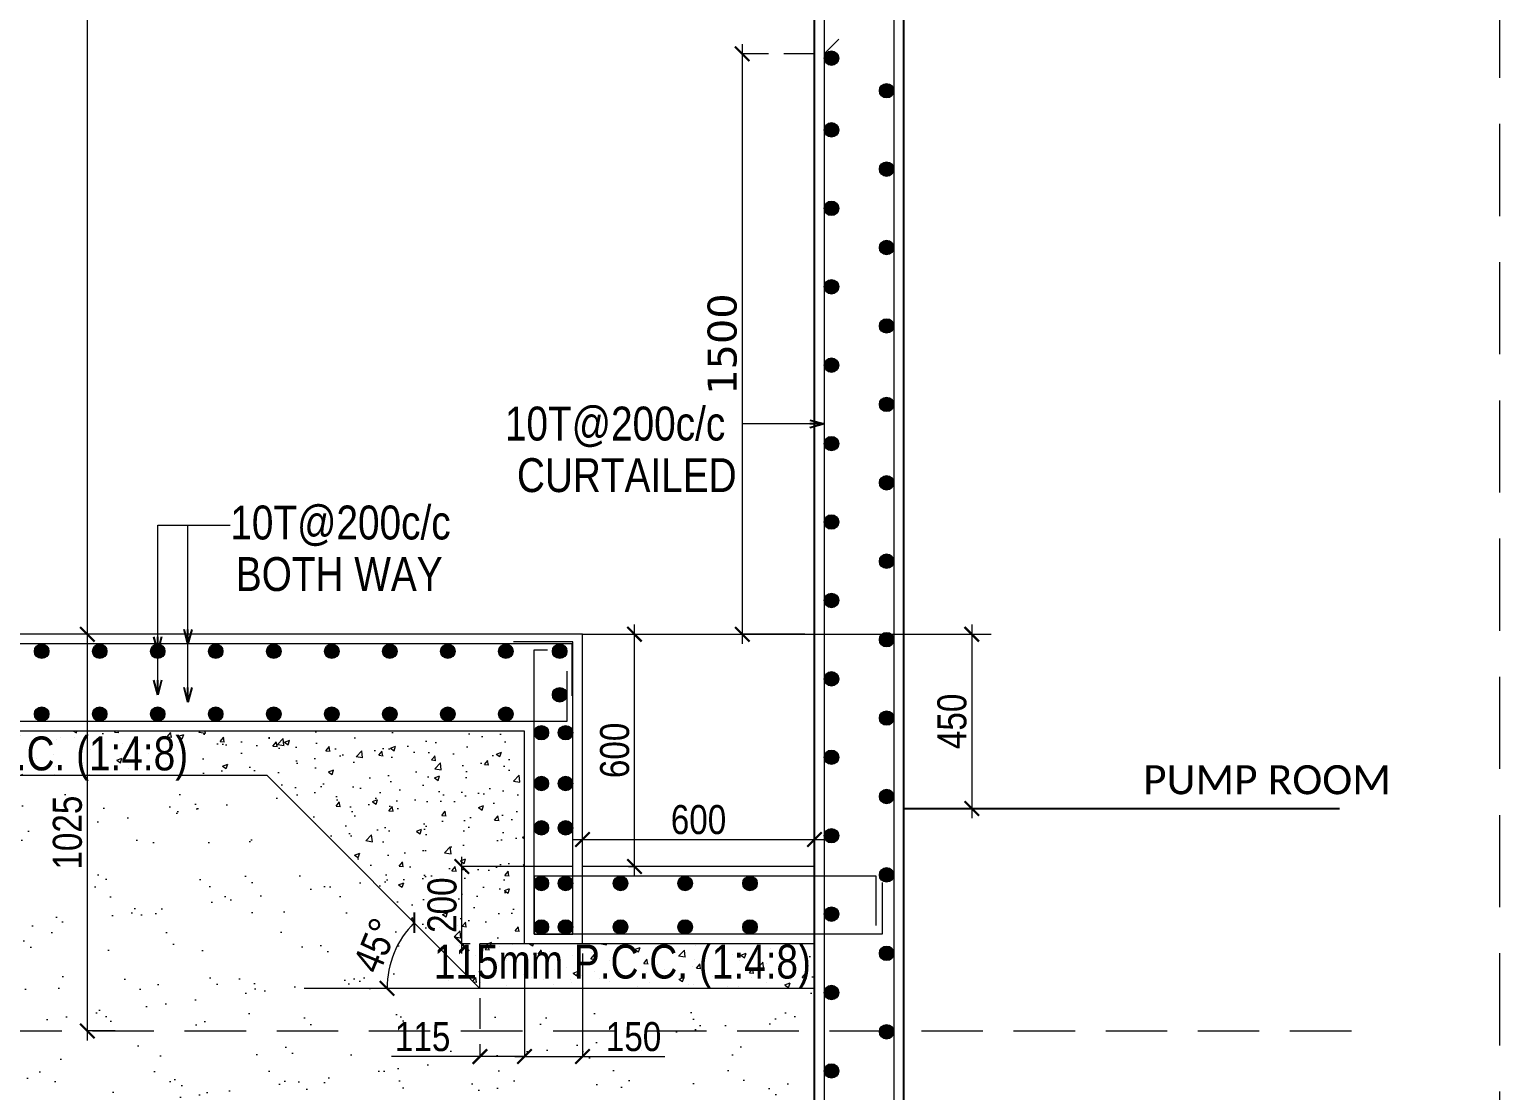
# Model space of a CAD drawing. Header units: millimetres. Extents: x 1112055 to 3390982, y -148532 to 766891.
# Drawn here: x 1851232 to 1866435, y 279104 to 290072 of the extents above; entities that cross this region are included whole.
import ezdxf

# ---------------------------------------------------------------- set-up
doc = ezdxf.new("R2010")
doc.units = ezdxf.units.MM
doc.header["$PDMODE"] = 35
doc.header["$PDSIZE"] = -25
doc.linetypes.add('Hidden', pattern=[9.525, 6.35, -3.175])
for name, color, linetype, lineweight in [('A_Levels', 150, 'Hidden', 13), ('B FINAL COLUMN', 1, 'Continuous', 30), ('B FOOTING', 49, 'Continuous', 20), ('B HATCH', 250, 'Continuous', 0), ('B P.C.C', 251, 'Continuous', 0), ('B STEEL', 34, 'Continuous', 15), ('B STEEL TEXT', 7, 'Continuous', 15), ('B-ST DIM', 250, 'Continuous', 18)]:
    doc.layers.add(name, color=color, linetype=linetype, lineweight=lineweight)
doc.layers.add('SXO-TEXT-AREA LOCATION', color=7, linetype='Continuous')
doc.styles.add('ARIAL', font='arial.ttf')
doc.styles.add('Q1', font='g13f12d.shx', dxfattribs={"width": 0.8})
doc.styles.add('STYLE2', font='verdana.ttf')
doc.styles.add('SWINC', font='swissc.ttf')
doc.dimstyles.new('BH-STD', dxfattribs={"dimscale": 0, "dimtxt": 230, "dimasz": 125, "dimexe": 0, "dimexo": 100, "dimgap": 50, "dimtad": 1, "dimdec": 0, "dimzin": 1, "dimdsep": 46, "dimtxsty": 'Q1', "dimblk": 'ARCHTICK', "dimcen": 1, "dimdle": 100, "dimclrd": 250, "dimclre": 250, "dimclrt": 256, "dimadec": 0, "dimazin": 0, "dimtfac": 1, "dimtdec": 0, "dimtix": 1, "dimtofl": 0, "dimtmove": 0, "dimatfit": 2, "dimfxl": 1, "dimtolj": 1, "dimtzin": 0, "dimlwd": 9, "dimlwe": 9, "dimarcsym": 0})
doc.dimstyles.new('DIM 1', dxfattribs={"dimscale": 0, "dimtxt": 230, "dimasz": 150, "dimexe": 0.18, "dimexo": 0.0625, "dimgap": 0.5, "dimtad": 1, "dimdec": 0, "dimzin": 0, "dimdsep": 46, "dimtxsty": 'ARIAL', "dimblk": 'OBLIQUE', "dimcen": 6, "dimse1": 1, "dimse2": 1, "dimclrd": 256, "dimclrt": 256, "dimadec": 0, "dimazin": 2, "dimtfac": 0.75, "dimtdec": 0, "dimtix": 1, "dimtofl": 0, "dimtmove": 1, "dimatfit": 3, "dimldrblk": 'OPEN30', "dimfxl": 0.18, "dimfrac": 1, "dimtolj": 1, "dimtzin": 0, "dimlwd": -1, "dimarcsym": 0})

# ---------------------------------------------------------------- blocks, each defined once
blk = doc.blocks.new('_ArchTick')
at = {"color": 0, "linetype": 'ByBlock', "const_width": 0.15}
blk.add_lwpolyline([(-0.5, -0.5), (0.5, 0.5)], dxfattribs=at)
blk = doc.blocks.new('*D86')
at = {"layer": 'B-ST DIM', "color": 7, "lineweight": 9, "ltscale": 50, "transparency": 16777216}
for p, q in [((1851830, 297920), (1851830, 283720)), ((1852030, 283820), (1851830, 283820))]:
    blk.add_line(p, q, dxfattribs=at)
at = {"layer": 'B-ST DIM', "color": 7, "linetype": 'Hidden', "lineweight": 9, "ltscale": 50, "transparency": 16777216}
blk.add_line((1852030, 297820), (1851830, 297820), dxfattribs=at)
at = {"layer": 'Defpoints', "color": 0, "ltscale": 50, "transparency": 16777216}
for p in [(1852130, 297820), (1851830, 283820), (1852130, 283820)]:
    blk.add_point(p, dxfattribs=at)
at = {"layer": 'B-ST DIM', "color": 7, "lineweight": 9, "ltscale": 50, "transparency": 16777216, "xscale": 150, "yscale": 150, "zscale": 150}
for p, rotation in [((1851830, 297820), 90), ((1851830, 283820), 270)]:
    blk.add_blockref('_ArchTick', p, dxfattribs=dict(at, rotation=rotation))
at = {"layer": 'B-ST DIM', "color": 7, "ltscale": 50, "transparency": 16777216, "insert": (1851626, 290820), "char_height": 300, "attachment_point": 5, "rotation": 90, "style": 'SWINC'}
blk.add_mtext('\\A1;3500', dxfattribs=at)
blk = doc.blocks.new('*D87')
at = {"layer": 'B-ST DIM', "color": 7, "lineweight": 9, "ltscale": 50, "transparency": 16777216}
for p, q in [((1851830, 283920), (1851830, 279620)), ((1852119, 279720), (1851830, 279720))]:
    blk.add_line(p, q, dxfattribs=at)
at = {"layer": 'B-ST DIM', "color": 7, "linetype": 'Hidden', "lineweight": 9, "ltscale": 50, "transparency": 16777216}
blk.add_line((1852030, 283820), (1851830, 283820), dxfattribs=at)
at = {"layer": 'Defpoints', "color": 0, "ltscale": 50, "transparency": 16777216}
for p in [(1852130, 283820), (1851830, 279720), (1852219, 279720)]:
    blk.add_point(p, dxfattribs=at)
at = {"layer": 'B-ST DIM', "color": 7, "lineweight": 9, "ltscale": 50, "transparency": 16777216, "xscale": 150, "yscale": 150, "zscale": 150}
for p, rotation in [((1851830, 283820), 90), ((1851830, 279720), 270)]:
    blk.add_blockref('_ArchTick', p, dxfattribs=dict(at, rotation=rotation))
at = {"layer": 'B-ST DIM', "color": 7, "ltscale": 50, "transparency": 16777216, "insert": (1851626, 281770), "char_height": 300, "attachment_point": 5, "rotation": 90, "style": 'SWINC'}
blk.add_mtext('\\A1;1025', dxfattribs=at)
blk = doc.blocks.new('*D92')
at = {"layer": 'B-ST DIM', "color": 7, "lineweight": 9, "ltscale": 50, "transparency": 16777216}
for p, q in [((1856851, 281699), (1859451, 281699)), ((1859351, 281520), (1859351, 281699))]:
    blk.add_line(p, q, dxfattribs=at)
at = {"layer": 'B-ST DIM', "color": 7, "linetype": 'Hidden', "lineweight": 9, "ltscale": 50, "transparency": 16777216}
blk.add_line((1856951, 281520), (1856951, 281699), dxfattribs=at)
at = {"layer": 'Defpoints', "color": 0, "ltscale": 50, "transparency": 16777216}
for p in [(1859351, 281699), (1856951, 281420), (1859351, 281420)]:
    blk.add_point(p, dxfattribs=at)
at = {"layer": 'B-ST DIM', "color": 7, "lineweight": 9, "ltscale": 50, "transparency": 16777216, "xscale": 150, "yscale": 150, "zscale": 150, "rotation": 180}
blk.add_blockref('_ArchTick', (1856951, 281699), dxfattribs=at)
at = {"layer": 'B-ST DIM', "color": 7, "lineweight": 9, "ltscale": 50, "transparency": 16777216, "xscale": 150, "yscale": 150, "zscale": 150}
blk.add_blockref('_ArchTick', (1859351, 281699), dxfattribs=at)
at = {"layer": 'B-ST DIM', "color": 7, "ltscale": 50, "transparency": 16777216, "insert": (1858151, 281903), "char_height": 300, "attachment_point": 5, "style": 'SWINC'}
blk.add_mtext('\\A1;600', dxfattribs=at)
blk = doc.blocks.new('*D75')
at = {"layer": 'B-ST DIM', "color": 7, "lineweight": 9, "ltscale": 50, "transparency": 16777216}
for p, q in [((1857489, 281320), (1857489, 283920)), ((1857426, 283820), (1857489, 283820))]:
    blk.add_line(p, q, dxfattribs=at)
at = {"layer": 'B-ST DIM', "color": 7, "linetype": 'Hidden', "lineweight": 9, "ltscale": 50, "transparency": 16777216}
blk.add_line((1857426, 281420), (1857489, 281420), dxfattribs=at)
at = {"layer": 'Defpoints', "color": 0, "ltscale": 50, "transparency": 16777216}
for p in [(1857489, 283820), (1857526, 283820), (1857526, 281420)]:
    blk.add_point(p, dxfattribs=at)
at = {"layer": 'B-ST DIM', "color": 7, "lineweight": 9, "ltscale": 50, "transparency": 16777216, "xscale": 150, "yscale": 150, "zscale": 150}
for p, rotation in [((1857489, 283820), 90), ((1857489, 281420), 270)]:
    blk.add_blockref('_ArchTick', p, dxfattribs=dict(at, rotation=rotation))
at = {"layer": 'B-ST DIM', "color": 7, "ltscale": 50, "transparency": 16777216, "insert": (1857285, 282620), "char_height": 300, "attachment_point": 5, "rotation": 90, "style": 'SWINC'}
blk.add_mtext('\\A1;600', dxfattribs=at)
blk = doc.blocks.new('*D93')
at = {"layer": 'B-ST DIM', "color": 7, "linetype": 'Hidden', "lineweight": 9, "ltscale": 50, "transparency": 16777216}
blk.add_line((1855600, 280160), (1854930, 280160), dxfattribs=at)
at = {"layer": 'B-ST DIM', "color": 7, "lineweight": 9, "ltscale": 50, "transparency": 16777216}
blk.add_arc((1855891, 280160), 961, 135, 180, dxfattribs=at)
at = {"layer": 'Defpoints', "color": 0, "ltscale": 50, "transparency": 16777216}
for p in [(1853691, 282360), (1855059, 280640), (1855700, 280160), (1855891, 280160), (1859351, 280160)]:
    blk.add_point(p, dxfattribs=at)
at = {"layer": 'B-ST DIM', "color": 7, "lineweight": 9, "ltscale": 50, "transparency": 16777216, "xscale": 150, "yscale": 150, "zscale": 150}
for p, rotation in [((1855212, 280839), 45.00000000000072), ((1854930, 280160), 269.9999999999994)]:
    blk.add_blockref('_ArchTick', p, dxfattribs=dict(at, rotation=rotation))
at = {"layer": 'B-ST DIM', "color": 7, "ltscale": 50, "transparency": 16777216, "insert": (1854815, 280606), "char_height": 300, "attachment_point": 5, "rotation": 67.5, "style": 'SWINC'}
blk.add_mtext('\\A1;45°', dxfattribs=at)
blk = doc.blocks.new('*D89')
at = {"layer": 'B-ST DIM', "color": 7, "lineweight": 9, "ltscale": 50, "transparency": 16777216}
for p, q in [((1856351, 280520), (1856351, 279456)), ((1855891, 279456), (1854975, 279456)), ((1856351, 279456), (1855791, 279456))]:
    blk.add_line(p, q, dxfattribs=at)
at = {"layer": 'B-ST DIM', "color": 7, "linetype": 'Hidden', "lineweight": 9, "ltscale": 50, "transparency": 16777216}
blk.add_line((1855891, 280060), (1855891, 279456), dxfattribs=at)
at = {"layer": 'Defpoints', "color": 0, "ltscale": 50, "transparency": 16777216}
for p in [(1856351, 280620), (1855891, 280160), (1856351, 279456)]:
    blk.add_point(p, dxfattribs=at)
at = {"layer": 'B-ST DIM', "color": 7, "lineweight": 9, "ltscale": 50, "transparency": 16777216, "xscale": 150, "yscale": 150, "zscale": 150, "rotation": 180}
blk.add_blockref('_ArchTick', (1855891, 279456), dxfattribs=at)
at = {"layer": 'B-ST DIM', "color": 7, "lineweight": 9, "ltscale": 50, "transparency": 16777216, "xscale": 150, "yscale": 150, "zscale": 150}
blk.add_blockref('_ArchTick', (1856351, 279456), dxfattribs=at)
at = {"layer": 'B-ST DIM', "color": 7, "ltscale": 50, "transparency": 16777216, "insert": (1855298, 279660), "char_height": 300, "attachment_point": 5, "style": 'SWINC'}
blk.add_mtext('\\A1;115', dxfattribs=at)
blk = doc.blocks.new('*D90')
at = {"layer": 'B-ST DIM', "color": 7, "linetype": 'Hidden', "lineweight": 9, "ltscale": 50, "transparency": 16777216}
blk.add_line((1856351, 280520), (1856351, 279456), dxfattribs=at)
at = {"layer": 'B-ST DIM', "color": 7, "lineweight": 9, "ltscale": 50, "transparency": 16777216}
for p, q in [((1856951, 280520), (1856951, 279456)), ((1856251, 279456), (1856951, 279456)), ((1856951, 279456), (1857803, 279456))]:
    blk.add_line(p, q, dxfattribs=at)
at = {"layer": 'Defpoints', "color": 0, "ltscale": 50, "transparency": 16777216}
for p in [(1856351, 280620), (1856951, 280620), (1856951, 279456)]:
    blk.add_point(p, dxfattribs=at)
at = {"layer": 'B-ST DIM', "color": 7, "lineweight": 9, "ltscale": 50, "transparency": 16777216, "xscale": 150, "yscale": 150, "zscale": 150, "rotation": 180}
blk.add_blockref('_ArchTick', (1856351, 279456), dxfattribs=at)
at = {"layer": 'B-ST DIM', "color": 7, "lineweight": 9, "ltscale": 50, "transparency": 16777216, "xscale": 150, "yscale": 150, "zscale": 150}
blk.add_blockref('_ArchTick', (1856951, 279456), dxfattribs=at)
at = {"layer": 'B-ST DIM', "color": 7, "ltscale": 50, "transparency": 16777216, "insert": (1857479, 279660), "char_height": 300, "attachment_point": 5, "style": 'SWINC'}
blk.add_mtext('\\A1;150', dxfattribs=at)
blk = doc.blocks.new('*D91')
at = {"layer": 'B-ST DIM', "color": 7, "lineweight": 9, "ltscale": 50, "transparency": 16777216}
for p, q in [((1855704, 280520), (1855704, 281520)), ((1856851, 281420), (1855704, 281420))]:
    blk.add_line(p, q, dxfattribs=at)
at = {"layer": 'B-ST DIM', "color": 7, "linetype": 'Hidden', "lineweight": 9, "ltscale": 50, "transparency": 16777216}
blk.add_line((1855791, 280620), (1855704, 280620), dxfattribs=at)
at = {"layer": 'Defpoints', "color": 0, "ltscale": 50, "transparency": 16777216}
for p in [(1855704, 281420), (1856951, 281420), (1855891, 280620)]:
    blk.add_point(p, dxfattribs=at)
at = {"layer": 'B-ST DIM', "color": 7, "lineweight": 9, "ltscale": 50, "transparency": 16777216, "xscale": 150, "yscale": 150, "zscale": 150}
for p, rotation in [((1855704, 281420), 90), ((1855704, 280620), 270)]:
    blk.add_blockref('_ArchTick', p, dxfattribs=dict(at, rotation=rotation))
at = {"layer": 'B-ST DIM', "color": 7, "ltscale": 50, "transparency": 16777216, "insert": (1855500, 281020), "char_height": 300, "attachment_point": 5, "rotation": 90, "style": 'SWINC'}
blk.add_mtext('\\A1;200', dxfattribs=at)
blk = doc.blocks.new('*D74')
at = {"layer": 'B-ST DIM', "color": 7, "lineweight": 9, "ltscale": 50, "transparency": 16777216}
for p, q in [((1860977, 283920), (1860977, 281920)), ((1860723, 282020), (1860977, 282020))]:
    blk.add_line(p, q, dxfattribs=at)
at = {"layer": 'B-ST DIM', "color": 7, "linetype": 'Hidden', "lineweight": 9, "ltscale": 50, "transparency": 16777216}
blk.add_line((1860723, 283820), (1860977, 283820), dxfattribs=at)
at = {"layer": 'Defpoints', "color": 0, "ltscale": 50, "transparency": 16777216}
for p in [(1860623, 283820), (1860623, 282020), (1860977, 282020)]:
    blk.add_point(p, dxfattribs=at)
at = {"layer": 'B-ST DIM', "color": 7, "lineweight": 9, "ltscale": 50, "transparency": 16777216, "xscale": 150, "yscale": 150, "zscale": 150}
for p, rotation in [((1860977, 283820), 90), ((1860977, 282020), 270)]:
    blk.add_blockref('_ArchTick', p, dxfattribs=dict(at, rotation=rotation))
at = {"layer": 'B-ST DIM', "color": 7, "ltscale": 50, "transparency": 16777216, "insert": (1860773, 282920), "char_height": 300, "attachment_point": 5, "rotation": 90, "style": 'SWINC'}
blk.add_mtext('\\A1;450', dxfattribs=at)
blk = doc.blocks.new('*D132')
at = {"layer": 'B-ST DIM', "color": 7, "lineweight": 9, "ltscale": 50, "transparency": 16777216}
for p, q in [((1858603, 289920), (1858603, 283720)), ((1859251, 283820), (1858603, 283820))]:
    blk.add_line(p, q, dxfattribs=at)
at = {"layer": 'B-ST DIM', "color": 7, "linetype": 'Hidden', "lineweight": 9, "ltscale": 50, "transparency": 16777216}
blk.add_line((1859351, 289820), (1858603, 289820), dxfattribs=at)
at = {"layer": 'Defpoints', "color": 0, "ltscale": 50, "transparency": 16777216}
for p in [(1859451, 289820), (1858603, 283820), (1859351, 283820)]:
    blk.add_point(p, dxfattribs=at)
at = {"layer": 'B-ST DIM', "color": 7, "lineweight": 9, "ltscale": 50, "transparency": 16777216, "xscale": 150, "yscale": 150, "zscale": 150}
for p, rotation in [((1858603, 289820), 90), ((1858603, 283820), 270)]:
    blk.add_blockref('_ArchTick', p, dxfattribs=dict(at, rotation=rotation))
at = {"layer": 'B-ST DIM', "color": 7, "ltscale": 50, "transparency": 16777216, "insert": (1858397, 286820), "char_height": 300, "attachment_point": 5, "rotation": 90, "style": 'STYLE2'}
blk.add_mtext('\\A1;1500', dxfattribs=at)
blk = doc.blocks.new('_Oblique')
at = {"color": 0, "linetype": 'ByBlock', "lineweight": -2}
blk.add_line((-0.5, -0.5), (0.5, 0.5), dxfattribs=at)
blk = doc.blocks.new('_Open30')
at = {"color": 0, "linetype": 'ByBlock', "lineweight": -2}
for p, q in [((-1, 0.27), (0, 0)), ((0, 0), (-1, -0.27)), ((0, 0), (-1, 0))]:
    blk.add_line(p, q, dxfattribs=at)

msp = doc.modelspace()

# ---------------------------------------------------------------- hatches: boundary and pattern name
at = {"layer": 'B HATCH', "lineweight": 0}
h = msp.add_hatch(dxfattribs=at)
h.set_pattern_fill('AR-CONC', color=250, scale=3, style=0)
h.set_pattern_definition([(50, (267622.12, -237226.4), (546.55401, -47.81726), [57.15, -628.65]), (355, (267622.1, -237226.4), (-105.73026, 573.17054), [45.72, -502.92175]), (100.451445, (267667.67, -237230.37), (440.82374, 525.35326), [48.57003, -534.27073]), (46.1842, (267622.1, -237074), (813.23712, -126.12698), [85.725, -942.975]), (96.63556, (267689.9, -237084.5), (712.2124, 742.27837), [72.85507, -801.40682]), (351.18415, (267622.1, -237074), (712.2124, 742.27837), [68.5799, -754.3792]), (21, (267698.32, -237112.1), (454.84317, -306.7956), [57.15, -628.65]), (326, (267698.3, -237112.1), (185.40609, 552.5639), [45.72, -502.92]), (71.451445, (267736.23, -237137.65), (640.24926, 245.7683), [48.57003, -534.26981]), (37.5, (267622.12, -237226.38), (9.26581, 253.665117), [0, -496.824, 0, -510.54, 0, -504.825]), (7.5, (267622.12, -237226.38), (200.458988, 300.541724), [0, -291.084, 0, -485.394, 0, -192.405]), (327.5, (267452.2, -237226.38), (406.771786, -17.186232), [0, -190.5, 0, -594.36, 0, -788.67]), (317.5, (267376, -237226.4), (444.387544, 76.27947), [0, -247.65, 0, -394.716, 0, -560.07])])
h.paths.add_polyline_path([(1853690.8, 282359.9), (1855710.7, 280340), (1855890.8, 280159.9), (1855890.8, 280419.9), (1856350.8, 280419.9), (1856350.8, 282819.9), (1844610.5, 282819.9), (1844610.5, 282359.9)])
h = msp.add_hatch(dxfattribs=at)
h.set_pattern_fill('AR-SAND', color=250, scale=15, style=0)
h.set_pattern_definition([(37.5, (265042.1, -248626.4), (-24.00047, 734.11986), [0, -579.12, 0, -647.7, 0, -619.125]), (7.5, (265042.1, -248626.4), (674.2849, 1075.23765), [0, -312.42, 0, -521.97, 0, -200.025]), (327.5, (264573.5, -248626.4), (1186.48856, 2.15578), [0, -190.5, 0, -685.8, 0, -895.35]), (317.5, (264573.5, -248626.4), (1145.3347, 334.394), [0, -95.25, 0, -449.58, 0, -514.35])])
h.paths.add_polyline_path([(1844610.5, 272815.3), (1859350.8, 272819.9), (1859350.8, 280159.9), (1855890.8, 280159.9), (1855842.6, 280208.1), (1855734.5, 280316.2), (1853690.8, 282359.9), (1844610.5, 282359.9)])
h = msp.add_hatch(dxfattribs=at)
h.set_pattern_fill('AR-CONC', color=250, scale=3, style=0)
h.set_pattern_definition([(50, (277362.12, -239426.4), (546.55401, -47.81726), [57.15, -628.65]), (355, (277362.1, -239426.4), (-105.73026, 573.17054), [45.72, -502.92175]), (100.451445, (277407.67, -239430.37), (440.82374, 525.35326), [48.57003, -534.27073]), (46.1842, (277362.1, -239274), (813.23712, -126.12698), [85.725, -942.975]), (96.63556, (277429.9, -239284.5), (712.2124, 742.27837), [72.85507, -801.40682]), (351.18415, (277362.1, -239274), (712.2124, 742.27837), [68.5799, -754.3792]), (21, (277438.32, -239312.1), (454.84317, -306.7956), [57.15, -628.65]), (326, (277438.3, -239312.1), (185.40609, 552.5639), [45.72, -502.92]), (71.451445, (277476.23, -239337.65), (640.24926, 245.7683), [48.57003, -534.26981]), (37.5, (277362.12, -239426.38), (9.26581, 253.665117), [0, -496.824, 0, -510.54, 0, -504.825]), (7.5, (277362.12, -239426.38), (200.458988, 300.541724), [0, -291.084, 0, -485.394, 0, -192.405]), (327.5, (277192.2, -239426.38), (406.771786, -17.186232), [0, -190.5, 0, -594.36, 0, -788.67]), (317.5, (277116, -239426.4), (444.387544, 76.27947), [0, -247.65, 0, -394.716, 0, -560.07])])
h.paths.add_polyline_path([(1855890.8, 280619.9), (1859350.8, 280619.9), (1859350.8, 280159.9), (1855890.8, 280159.9)])
at = {"layer": 'B STEEL'}
h = msp.add_hatch(color=256, dxfattribs=at)
h.dxf.hatch_style = 1
edge = h.paths.add_edge_path()
edge.add_arc((1859525.8, 289775.2), 75, 0, 360)
h = msp.add_hatch(color=256, dxfattribs=at)
h.dxf.hatch_style = 1
edge = h.paths.add_edge_path()
edge.add_arc((1860095.8, 289439), 75, 0, 360)
h = msp.add_hatch(color=256, dxfattribs=at)
h.dxf.hatch_style = 1
edge = h.paths.add_edge_path()
edge.add_arc((1859525.8, 289033.7), 75, 0, 360)
h = msp.add_hatch(color=256, dxfattribs=at)
h.dxf.hatch_style = 1
edge = h.paths.add_edge_path()
edge.add_arc((1860095.8, 288628.4), 75, 0, 360)
h = msp.add_hatch(color=256, dxfattribs=at)
h.dxf.hatch_style = 1
edge = h.paths.add_edge_path()
edge.add_arc((1859525.8, 288223.1), 75, 0, 360)
h = msp.add_hatch(color=256, dxfattribs=at)
h.dxf.hatch_style = 1
edge = h.paths.add_edge_path()
edge.add_arc((1860095.8, 287817.8), 75, 0, 360)
h = msp.add_hatch(color=256, dxfattribs=at)
h.dxf.hatch_style = 1
edge = h.paths.add_edge_path()
edge.add_arc((1859525.8, 287412.5), 75, 0, 360)
h = msp.add_hatch(color=256, dxfattribs=at)
h.dxf.hatch_style = 1
edge = h.paths.add_edge_path()
edge.add_arc((1860095.8, 287007.2), 75, 0, 360)
h = msp.add_hatch(color=256, dxfattribs=at)
h.dxf.hatch_style = 1
edge = h.paths.add_edge_path()
edge.add_arc((1859525.8, 286601.9), 75, 0, 360)
h = msp.add_hatch(color=256, dxfattribs=at)
h.dxf.hatch_style = 1
edge = h.paths.add_edge_path()
edge.add_arc((1860095.8, 286196.6), 75, 0, 360)
h = msp.add_hatch(color=256, dxfattribs=at)
h.dxf.hatch_style = 1
edge = h.paths.add_edge_path()
edge.add_arc((1859525.8, 285791.3), 75, 0, 360)
h = msp.add_hatch(color=256, dxfattribs=at)
h.dxf.hatch_style = 1
edge = h.paths.add_edge_path()
edge.add_arc((1860095.8, 285386), 75, 0, 360)
h = msp.add_hatch(color=256, dxfattribs=at)
h.dxf.hatch_style = 1
edge = h.paths.add_edge_path()
edge.add_arc((1859525.8, 284980.7), 75, 0, 360)
h = msp.add_hatch(color=256, dxfattribs=at)
h.dxf.hatch_style = 1
edge = h.paths.add_edge_path()
edge.add_arc((1860095.8, 284575.4), 75, 0, 360)
h = msp.add_hatch(color=256, dxfattribs=at)
h.dxf.hatch_style = 1
edge = h.paths.add_edge_path()
edge.add_arc((1859525.8, 284170.1), 75, 0, 360)
h = msp.add_hatch(color=256, dxfattribs=at)
h.dxf.hatch_style = 1
edge = h.paths.add_edge_path()
edge.add_arc((1860095.8, 283764.8), 75, 0, 360)
h = msp.add_hatch(color=256, dxfattribs=at)
h.dxf.hatch_style = 1
edge = h.paths.add_edge_path()
edge.add_arc((1851358.6, 283644.9), 75, 0, 360)
h = msp.add_hatch(color=256, dxfattribs=at)
h.dxf.hatch_style = 1
edge = h.paths.add_edge_path()
edge.add_arc((1851958.6, 283644.9), 75, 0, 360)
h = msp.add_hatch(color=256, dxfattribs=at)
h.dxf.hatch_style = 1
edge = h.paths.add_edge_path()
edge.add_arc((1852558.6, 283644.9), 75, 0, 360)
h = msp.add_hatch(color=256, dxfattribs=at)
h.dxf.hatch_style = 1
edge = h.paths.add_edge_path()
edge.add_arc((1853158.6, 283644.9), 75, 0, 360)
h = msp.add_hatch(color=256, dxfattribs=at)
h.dxf.hatch_style = 1
edge = h.paths.add_edge_path()
edge.add_arc((1853758.6, 283644.9), 75, 0, 360)
h = msp.add_hatch(color=256, dxfattribs=at)
h.dxf.hatch_style = 1
edge = h.paths.add_edge_path()
edge.add_arc((1854358.6, 283644.9), 75, 0, 360)
h = msp.add_hatch(color=256, dxfattribs=at)
h.dxf.hatch_style = 1
edge = h.paths.add_edge_path()
edge.add_arc((1854958.6, 283644.9), 75, 0, 360)
h = msp.add_hatch(color=256, dxfattribs=at)
h.dxf.hatch_style = 1
edge = h.paths.add_edge_path()
edge.add_arc((1855558.6, 283644.9), 75, 0, 360)
h = msp.add_hatch(color=256, dxfattribs=at)
h.dxf.hatch_style = 1
edge = h.paths.add_edge_path()
edge.add_arc((1856158.6, 283644.9), 75, 0, 360)
h = msp.add_hatch(color=256, dxfattribs=at)
h.dxf.hatch_style = 1
edge = h.paths.add_edge_path()
edge.add_arc((1856715.1, 283644.9), 75, 0, 360)
h = msp.add_hatch(color=256, dxfattribs=at)
h.dxf.hatch_style = 1
edge = h.paths.add_edge_path()
edge.add_arc((1859525.8, 283359.5), 75, 0, 360)
h = msp.add_hatch(color=256, dxfattribs=at)
h.dxf.hatch_style = 1
edge = h.paths.add_edge_path()
edge.add_arc((1856715.1, 283194.9), 75, 0, 360)
h = msp.add_hatch(color=256, dxfattribs=at)
h.dxf.hatch_style = 1
edge = h.paths.add_edge_path()
edge.add_arc((1851358.6, 282994.9), 75, 0, 360)
h = msp.add_hatch(color=256, dxfattribs=at)
h.dxf.hatch_style = 1
edge = h.paths.add_edge_path()
edge.add_arc((1851958.6, 282994.9), 75, 0, 360)
h = msp.add_hatch(color=256, dxfattribs=at)
h.dxf.hatch_style = 1
edge = h.paths.add_edge_path()
edge.add_arc((1852558.6, 282994.9), 75, 0, 360)
h = msp.add_hatch(color=256, dxfattribs=at)
h.dxf.hatch_style = 1
edge = h.paths.add_edge_path()
edge.add_arc((1853158.6, 282994.9), 75, 0, 360)
h = msp.add_hatch(color=256, dxfattribs=at)
h.dxf.hatch_style = 1
edge = h.paths.add_edge_path()
edge.add_arc((1853758.6, 282994.9), 75, 0, 360)
h = msp.add_hatch(color=256, dxfattribs=at)
h.dxf.hatch_style = 1
edge = h.paths.add_edge_path()
edge.add_arc((1854358.6, 282994.9), 75, 0, 360)
h = msp.add_hatch(color=256, dxfattribs=at)
h.dxf.hatch_style = 1
edge = h.paths.add_edge_path()
edge.add_arc((1854958.6, 282994.9), 75, 0, 360)
h = msp.add_hatch(color=256, dxfattribs=at)
h.dxf.hatch_style = 1
edge = h.paths.add_edge_path()
edge.add_arc((1855558.6, 282994.9), 75, 0, 360)
h = msp.add_hatch(color=256, dxfattribs=at)
h.dxf.hatch_style = 1
edge = h.paths.add_edge_path()
edge.add_arc((1856158.6, 282994.9), 75, 0, 360)
h = msp.add_hatch(color=256, dxfattribs=at)
h.dxf.hatch_style = 1
edge = h.paths.add_edge_path()
edge.add_arc((1860095.8, 282954.2), 75, 0, 360)
h = msp.add_hatch(color=256, dxfattribs=at)
h.dxf.hatch_style = 1
edge = h.paths.add_edge_path()
edge.add_arc((1856525.8, 282802.6), 75, 0, 360)
h = msp.add_hatch(color=256, dxfattribs=at)
h.dxf.hatch_style = 1
edge = h.paths.add_edge_path()
edge.add_arc((1856775.8, 282802.6), 75, 0, 360)
h = msp.add_hatch(color=256, dxfattribs=at)
h.dxf.hatch_style = 1
edge = h.paths.add_edge_path()
edge.add_arc((1859525.8, 282548.9), 75, 0, 360)
h = msp.add_hatch(color=256, dxfattribs=at)
h.dxf.hatch_style = 1
edge = h.paths.add_edge_path()
edge.add_arc((1856525.8, 282278), 75, 0, 360)
h = msp.add_hatch(color=256, dxfattribs=at)
h.dxf.hatch_style = 1
edge = h.paths.add_edge_path()
edge.add_arc((1856775.8, 282278), 75, 0, 360)
h = msp.add_hatch(color=256, dxfattribs=at)
h.dxf.hatch_style = 1
edge = h.paths.add_edge_path()
edge.add_arc((1860095.8, 282143.6), 75, 0, 360)
h = msp.add_hatch(color=256, dxfattribs=at)
h.dxf.hatch_style = 1
edge = h.paths.add_edge_path()
edge.add_arc((1856525.8, 281819.5), 75, 0, 360)
h = msp.add_hatch(color=256, dxfattribs=at)
h.dxf.hatch_style = 1
edge = h.paths.add_edge_path()
edge.add_arc((1856775.8, 281819.5), 75, 0, 360)
h = msp.add_hatch(color=256, dxfattribs=at)
h.dxf.hatch_style = 1
edge = h.paths.add_edge_path()
edge.add_arc((1859525.8, 281738.3), 75, 0, 360)
h = msp.add_hatch(color=256, dxfattribs=at)
h.dxf.hatch_style = 1
edge = h.paths.add_edge_path()
edge.add_arc((1860095.8, 281333), 75, 0, 360)
h = msp.add_hatch(color=256, dxfattribs=at)
h.dxf.hatch_style = 1
edge = h.paths.add_edge_path()
edge.add_arc((1856525.8, 281244.9), 75, 0, 360)
h = msp.add_hatch(color=256, dxfattribs=at)
h.dxf.hatch_style = 1
edge = h.paths.add_edge_path()
edge.add_arc((1856775.8, 281244.9), 75, 0, 360)
h = msp.add_hatch(color=256, dxfattribs=at)
h.dxf.hatch_style = 1
edge = h.paths.add_edge_path()
edge.add_arc((1857344.5, 281244.9), 75, 0, 360)
h = msp.add_hatch(color=256, dxfattribs=at)
h.dxf.hatch_style = 1
edge = h.paths.add_edge_path()
edge.add_arc((1858012.3, 281244.9), 75, 0, 360)
h = msp.add_hatch(color=256, dxfattribs=at)
h.dxf.hatch_style = 1
edge = h.paths.add_edge_path()
edge.add_arc((1858683.2, 281244.9), 75, 0, 360)
h = msp.add_hatch(color=256, dxfattribs=at)
h.dxf.hatch_style = 1
edge = h.paths.add_edge_path()
edge.add_arc((1859525.8, 280927.7), 75, 0, 360)
h = msp.add_hatch(color=256, dxfattribs=at)
h.dxf.hatch_style = 1
edge = h.paths.add_edge_path()
edge.add_arc((1856525.8, 280794.9), 75, 0, 360)
h = msp.add_hatch(color=256, dxfattribs=at)
h.dxf.hatch_style = 1
edge = h.paths.add_edge_path()
edge.add_arc((1856775.8, 280794.9), 75, 0, 360)
h = msp.add_hatch(color=256, dxfattribs=at)
h.dxf.hatch_style = 1
edge = h.paths.add_edge_path()
edge.add_arc((1857344.5, 280794.9), 75, 0, 360)
h = msp.add_hatch(color=256, dxfattribs=at)
h.dxf.hatch_style = 1
edge = h.paths.add_edge_path()
edge.add_arc((1858012.3, 280794.9), 75, 0, 360)
h = msp.add_hatch(color=256, dxfattribs=at)
h.dxf.hatch_style = 1
edge = h.paths.add_edge_path()
edge.add_arc((1858683.2, 280794.9), 75, 0, 360)
h = msp.add_hatch(color=256, dxfattribs=at)
h.dxf.hatch_style = 1
edge = h.paths.add_edge_path()
edge.add_arc((1860095.8, 280522.4), 75, 0, 360)
h = msp.add_hatch(color=256, dxfattribs=at)
h.dxf.hatch_style = 1
edge = h.paths.add_edge_path()
edge.add_arc((1859525.8, 280117.1), 75, 0, 360)
h = msp.add_hatch(color=256, dxfattribs=at)
h.dxf.hatch_style = 1
edge = h.paths.add_edge_path()
edge.add_arc((1860095.8, 279711.8), 75, 0, 360)
h = msp.add_hatch(color=256, dxfattribs=at)
h.dxf.hatch_style = 1
edge = h.paths.add_edge_path()
edge.add_arc((1859525.8, 279306.5), 75, 0, 360)

# ---------------------------------------------------------------- linework, layer by layer
at = {"color": 1}
msp.add_line((1860270.8, 282019.9), (1864777.4, 282019.9), dxfattribs=at)
at = {"layer": 'A_Levels', "linetype": 'Hidden', "ltscale": 100}
msp.add_line((1829976.5, 279719.9), (1865043.6, 279719.9), dxfattribs=at)
at = {"layer": 'B FINAL COLUMN', "lineweight": 25}
msp.add_line((1859350.8, 272819.9), (1859350.8, 297219.9), dxfattribs=at)
msp.add_lwpolyline([(1843690.5, 297819.9), (1860270.8, 297819.9), (1860270.8, 272819.9)], dxfattribs=at)
at = {"layer": 'B FOOTING'}
for p, q in [((1856950.8, 283819.9), (1844610.5, 283819.9)), ((1856950.8, 280619.9), (1856950.8, 283819.9)), ((1856950.8, 283819.9), (1861177.1, 283819.9)), ((1856350.8, 282819.9), (1844610.5, 282819.9)), ((1856350.8, 280619.9), (1856350.8, 282819.9)), ((1853690.8, 282359.9), (1844610.5, 282359.9)), ((1853690.8, 282359.9), (1855890.8, 280159.9)), ((1859350.8, 281419.9), (1856950.8, 281419.9)), ((1859350.8, 280619.9), (1855890.8, 280619.9)), ((1855890.8, 280159.9), (1855890.8, 280619.9)), ((1855700.2, 280159.9), (1854072.3, 280159.9)), ((1859350.8, 280159.9), (1855700.2, 280159.9))]:
    msp.add_line(p, q, dxfattribs=at)
at = {"layer": 'B P.C.C', "color": 250, "linetype": 'Hidden', "lineweight": 0, "ltscale": 150}
msp.add_lwpolyline([(1829050.6, 303382.9), (1866434.6, 303382.9), (1866434.6, 267856.6), (1829050.6, 267856.6)], close=True, dxfattribs=at)
at = {"layer": 'B STEEL', "flags": 128}
for points in [[(1858408.4, 297719.9), (1860170.8, 297719.9), (1860170.8, 271835.5), (1858476.4, 271835.5)], [(1860133.6, 297619.9), (1859450.8, 297619.9), (1859450.8, 271764), (1861117.1, 271764)], [(1859600.9, 289970.1), (1859450.8, 289819.9)], [(1856844.6, 283184.6), (1856844.6, 283719.9), (1843862.8, 283719.9), (1843862.8, 283249.7)], [(1856790.1, 283437.9), (1856790.1, 282919.9), (1843925.5, 282919.9), (1843925.5, 283393.2)]]:
    msp.add_lwpolyline(points, dxfattribs=at)
at = {"layer": 'B STEEL'}
for points in [[(1859989.1, 280809.5), (1859989.1, 281319.9), (1856450.8, 281319.9), (1856450.8, 280719.9), (1856850.8, 280719.9), (1856850.8, 283742.9), (1856238.9, 283742.9)], [(1860048.5, 281253), (1860048.5, 280719.9), (1856450.8, 280719.9), (1856450.8, 283658.2), (1856588.3, 283658.2)]]:
    msp.add_lwpolyline(points, dxfattribs=at)
for centre in [(1859525.8, 289775.2), (1860095.8, 289439), (1859525.8, 289033.7), (1860095.8, 288628.4), (1859525.8, 288223.1), (1860095.8, 287817.8), (1859525.8, 287412.5), (1860095.8, 287007.2), (1859525.8, 286601.9), (1860095.8, 286196.6), (1859525.8, 285791.3), (1860095.8, 285386), (1859525.8, 284980.7), (1860095.8, 284575.4), (1859525.8, 284170.1), (1860095.8, 283764.8), (1851358.6, 283644.9), (1851958.6, 283644.9), (1852558.6, 283644.9), (1853158.6, 283644.9), (1853758.6, 283644.9), (1854358.6, 283644.9), (1854958.6, 283644.9), (1855558.6, 283644.9), (1856158.6, 283644.9), (1856715.1, 283644.9), (1859525.8, 283359.5), (1856715.1, 283194.9), (1851358.6, 282994.9), (1851958.6, 282994.9), (1852558.6, 282994.9), (1853158.6, 282994.9), (1853758.6, 282994.9), (1854358.6, 282994.9), (1854958.6, 282994.9), (1855558.6, 282994.9), (1856158.6, 282994.9), (1860095.8, 282954.2), (1856525.8, 282802.6), (1856775.8, 282802.6), (1859525.8, 282548.9), (1856525.8, 282278), (1856775.8, 282278), (1860095.8, 282143.6), (1856525.8, 281819.5), (1856775.8, 281819.5), (1859525.8, 281738.3), (1860095.8, 281333), (1856525.8, 281244.9), (1856775.8, 281244.9), (1857344.5, 281244.9), (1858012.3, 281244.9), (1858683.2, 281244.9), (1859525.8, 280927.7), (1856525.8, 280794.9), (1856775.8, 280794.9), (1857344.5, 280794.9), (1858012.3, 280794.9), (1858683.2, 280794.9), (1860095.8, 280522.4), (1859525.8, 280117.1), (1860095.8, 279711.8), (1859525.8, 279306.5)]:
    msp.add_circle(centre, 75, dxfattribs=at)

# ---------------------------------------------------------------- texts
at = {"layer": 'B STEEL TEXT', "lineweight": 9, "style": 'SWINC'}
for s, p in [('10T@200c/c', (1856148.5, 285823.2)), ('CURTAILED', (1856273.5, 285290.4)), ('10T@200c/c', (1853309, 284800.7)), ('BOTH WAY', (1853366.2, 284267.8)), ('115mm P.C.C. (1:4:8)', (1848974.4, 282413.8)), ('115mm P.C.C. (1:4:8)', (1855414.1, 280262))]:
    msp.add_text(s, height=350, dxfattribs=at).set_placement(p)
at = {"layer": 'SXO-TEXT-AREA LOCATION', "insert": (1862748.7, 282466.7), "char_height": 300, "attachment_point": 1, "style": 'SWINC'}
msp.add_mtext('\\pxqc;{\\fCalibri|b0|i0|c0|p34;PUMP ROOM}', dxfattribs=at)

# ---------------------------------------------------------------- dimensions: what is measured, and where the dimension line sits
at = {"layer": 'B-ST DIM', "ltscale": 50}
for base, p1, p2, override, picture, middle in [((1851830.1, 283819.9), (1852129.7, 297819.9), (1852129.7, 283819.9), {"dimscale": 1, "dimtxt": 300, "dimasz": 150, "dimlfac": 0.25, "dimtxsty": 'SWINC', "dimclrd": 7, "dimclre": 7, "dimclrt": 7}, '*D86', (1851626.3, 290819.9)), ((1858603.4, 283819.9), (1859450.8, 289819.9), (1859350.8, 283819.9), {"dimscale": 1, "dimtxt": 300, "dimasz": 150, "dimlfac": 0.25, "dimtxsty": 'STYLE2', "dimclrd": 7, "dimclre": 7, "dimclrt": 7}, '*D132', (1858397.3, 286819.9)), ((1851830.1, 279719.9), (1852129.7, 283819.9), (1852219.3, 279719.9), {"dimscale": 1, "dimtxt": 300, "dimasz": 150, "dimlfac": 0.25, "dimtxsty": 'SWINC', "dimclrd": 7, "dimclre": 7, "dimclrt": 7}, '*D87', (1851625.9, 281769.9)), ((1857489.4, 283819.9), (1857525.7, 281419.9), (1857525.7, 283819.9), {"dimscale": 1, "dimtxt": 300, "dimasz": 150, "dimlfac": 0.25, "dimtxsty": 'SWINC', "dimclrd": 7, "dimclre": 7, "dimclrt": 7}, '*D75', (1857285.4, 282619.9)), ((1860977.1, 282019.9), (1860623.3, 283819.9), (1860623.3, 282019.9), {"dimscale": 1, "dimtxt": 300, "dimasz": 150, "dimlfac": 0.25, "dimtxsty": 'SWINC', "dimclrd": 7, "dimclre": 7, "dimclrt": 7}, '*D74', (1860773.3, 282919.9)), ((1855704.1, 281419.9), (1855890.8, 280619.9), (1856950.8, 281419.9), {"dimscale": 1, "dimtxt": 300, "dimasz": 150, "dimlfac": 0.25, "dimtxsty": 'SWINC', "dimclrd": 7, "dimclre": 7, "dimclrt": 7}, '*D91', (1855499.9, 281019.9))]:
    dim = msp.add_linear_dim(base=base, p1=p1, p2=p2, angle=90, dimstyle='BH-STD', override=override, dxfattribs=at)
    dim.commit()
    dim.dimension.update_dxf_attribs({"geometry": picture, "text_midpoint": middle})
dim = msp.add_angular_dim_2l(base=(1855058.9, 280640.2), line1=((1853690.8, 282359.9), (1855890.8, 280159.9)), line2=((1859350.8, 280159.9), (1855700.2, 280159.9)), dimstyle='BH-STD', override={"dimscale": 1, "dimtxt": 300, "dimasz": 150, "dimlfac": 0.25, "dimtxsty": 'SWINC', "dimclrd": 7, "dimclre": 7, "dimclrt": 7}, dxfattribs=at)
dim.commit()
dim.dimension.update_dxf_attribs({"geometry": '*D93', "text_midpoint": (1854815, 280605.5)})
dim = msp.add_linear_dim(base=(1859350.8, 281699.3), p1=(1856950.8, 281419.9), p2=(1859350.8, 281419.9), dimstyle='BH-STD', override={"dimscale": 1, "dimtxt": 300, "dimasz": 150, "dimlfac": 0.25, "dimtxsty": 'SWINC', "dimclrd": 7, "dimclre": 7, "dimclrt": 7}, dxfattribs=at)
dim.commit()
dim.dimension.update_dxf_attribs({"geometry": '*D92', "text_midpoint": (1858150.8, 281903.3)})
for base, p1, p2, picture, middle in [((1856350.8, 279455.5), (1855890.8, 280159.9), (1856350.8, 280619.9), '*D89', (1855297.7, 279455.5)), ((1856950.8, 279455.5), (1856350.8, 280619.9), (1856950.8, 280619.9), '*D90', (1857479.2, 279455.5))]:
    dim = msp.add_linear_dim(base=base, p1=p1, p2=p2, dimstyle='BH-STD', override={"dimscale": 1, "dimtxt": 300, "dimasz": 150, "dimlfac": 0.25, "dimtxsty": 'SWINC', "dimclrd": 7, "dimclre": 7, "dimclrt": 7}, dxfattribs=at)
    dim.commit()
    dim.dimension.update_dxf_attribs({"geometry": picture, "text_midpoint": middle, "dimtype": 128})

# ---------------------------------------------------------------- leaders
at = {"layer": 'B STEEL TEXT', "lineweight": 5}
for points in [[(1859450.8, 285994.5), (1858599.4, 285994.5)], [(1852558.6, 283194.9), (1852558.6, 284948.5), (1853307, 284948.5)], [(1852558.6, 283644.9), (1852558.6, 284948.5), (1853307, 284948.5)], [(1852871.1, 283119.9), (1852871.1, 284948.5), (1853307, 284948.5)], [(1852871.1, 283719.9), (1852871.1, 284948.5), (1853307, 284948.5)]]:
    msp.add_leader(points, dimstyle='DIM 1', override={"dimscale": 1, "dimtad": 0, "dimtxsty": 'SWINC', "dimfxlon": 1, "dimlwd": 5, "dimarcsym": 2}, dxfattribs=at)

doc.saveas('drawing.dxf')
